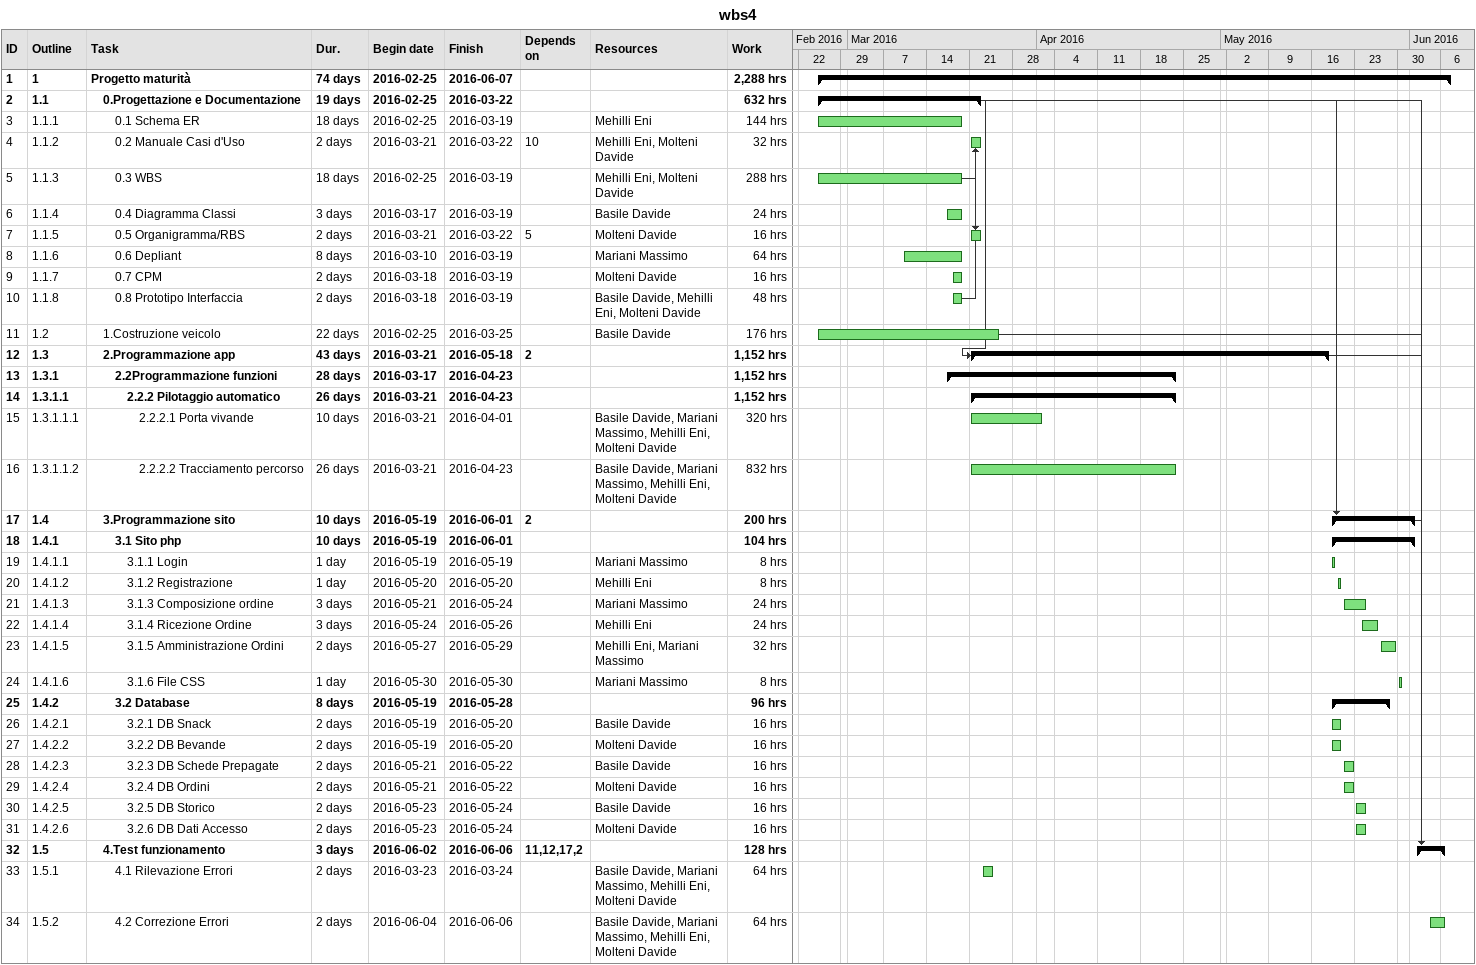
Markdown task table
wbs4

| ID | WBS | Task | Duration | Start | Finish | Predecessors | Resources | Work (h) |
|---|---|---|---|---|---|---|---|---|
| 1 | 1 | **Progetto maturità** | 74d | 2016-02-25 | 2016-06-07 |  |  | 2288 |
| 2 | 1.1 | **0.Progettazione e Documentazione** | 19d | 2016-02-25 | 2016-03-22 |  |  | 632 |
| 3 | 1.1.1 | 0.1 Schema ER | 18d | 2016-02-25 | 2016-03-19 |  | Mehilli Eni | 144 |
| 4 | 1.1.2 | 0.2 Manuale Casi d'Uso | 2d | 2016-03-21 | 2016-03-22 | 10 | Mehilli Eni, Molteni Davide | 32 |
| 5 | 1.1.3 | 0.3 WBS | 18d | 2016-02-25 | 2016-03-19 |  | Mehilli Eni, Molteni Davide | 288 |
| 6 | 1.1.4 | 0.4 Diagramma Classi | 3d | 2016-03-17 | 2016-03-19 |  | Basile Davide | 24 |
| 7 | 1.1.5 | 0.5 Organigramma/RBS | 2d | 2016-03-21 | 2016-03-22 | 5 | Molteni Davide | 16 |
| 8 | 1.1.6 | 0.6 Depliant | 8d | 2016-03-10 | 2016-03-19 |  | Mariani Massimo | 64 |
| 9 | 1.1.7 | 0.7 CPM | 2d | 2016-03-18 | 2016-03-19 |  | Molteni Davide | 16 |
| 10 | 1.1.8 | 0.8 Prototipo Interfaccia | 2d | 2016-03-18 | 2016-03-19 |  | Basile Davide, Mehilli Eni, Molteni Davide | 48 |
| 11 | 1.2 | 1.Costruzione veicolo | 22d | 2016-02-25 | 2016-03-25 |  | Basile Davide | 176 |
| 12 | 1.3 | **2.Programmazione app** | 43d | 2016-03-21 | 2016-05-18 | 2 |  | 1152 |
| 13 | 1.3.1 | **2.2Programmazione funzioni** | 28d | 2016-03-17 | 2016-04-23 |  |  | 1152 |
| 14 | 1.3.1.1 | **2.2.2 Pilotaggio automatico** | 26d | 2016-03-21 | 2016-04-23 |  |  | 1152 |
| 15 | 1.3.1.1.1 | 2.2.2.1 Porta vivande | 10d | 2016-03-21 | 2016-04-01 |  | Basile Davide, Mariani Massimo, Mehilli Eni, Molteni Davide | 320 |
| 16 | 1.3.1.1.2 | 2.2.2.2 Tracciamento percorso | 26d | 2016-03-21 | 2016-04-23 |  | Basile Davide, Mariani Massimo, Mehilli Eni, Molteni Davide | 832 |
| 17 | 1.4 | **3.Programmazione sito** | 10d | 2016-05-19 | 2016-06-01 | 2 |  | 200 |
| 18 | 1.4.1 | **3.1 Sito php** | 10d | 2016-05-19 | 2016-06-01 |  |  | 104 |
| 19 | 1.4.1.1 | 3.1.1 Login | 1d | 2016-05-19 | 2016-05-19 |  | Mariani Massimo | 8 |
| 20 | 1.4.1.2 | 3.1.2 Registrazione | 1d | 2016-05-20 | 2016-05-20 |  | Mehilli Eni | 8 |
| 21 | 1.4.1.3 | 3.1.3 Composizione ordine | 3d | 2016-05-21 | 2016-05-24 |  | Mariani Massimo | 24 |
| 22 | 1.4.1.4 | 3.1.4 Ricezione Ordine | 3d | 2016-05-24 | 2016-05-26 |  | Mehilli Eni | 24 |
| 23 | 1.4.1.5 | 3.1.5 Amministrazione Ordini | 2d | 2016-05-27 | 2016-05-29 |  | Mehilli Eni, Mariani Massimo | 32 |
| 24 | 1.4.1.6 | 3.1.6 File CSS | 1d | 2016-05-30 | 2016-05-30 |  | Mariani Massimo | 8 |
| 25 | 1.4.2 | **3.2 Database** | 8d | 2016-05-19 | 2016-05-28 |  |  | 96 |
| 26 | 1.4.2.1 | 3.2.1 DB Snack | 2d | 2016-05-19 | 2016-05-20 |  | Basile Davide | 16 |
| 27 | 1.4.2.2 | 3.2.2 DB Bevande | 2d | 2016-05-19 | 2016-05-20 |  | Molteni Davide | 16 |
| 28 | 1.4.2.3 | 3.2.3 DB Schede Prepagate | 2d | 2016-05-21 | 2016-05-22 |  | Basile Davide | 16 |
| 29 | 1.4.2.4 | 3.2.4 DB Ordini | 2d | 2016-05-21 | 2016-05-22 |  | Molteni Davide | 16 |
| 30 | 1.4.2.5 | 3.2.5 DB Storico | 2d | 2016-05-23 | 2016-05-24 |  | Basile Davide | 16 |
| 31 | 1.4.2.6 | 3.2.6 DB Dati Accesso | 2d | 2016-05-23 | 2016-05-24 |  | Molteni Davide | 16 |
| 32 | 1.5 | **4.Test funzionamento** | 3d | 2016-06-02 | 2016-06-06 | 11, 12, 17, 2 |  | 128 |
| 33 | 1.5.1 | 4.1 Rilevazione Errori | 2d | 2016-03-23 | 2016-03-24 |  | Basile Davide, Mariani Massimo, Mehilli Eni, Molteni Davide | 64 |
| 34 | 1.5.2 | 4.2 Correzione Errori | 2d | 2016-06-04 | 2016-06-06 |  | Basile Davide, Mariani Massimo, Mehilli Eni, Molteni Davide | 64 |
